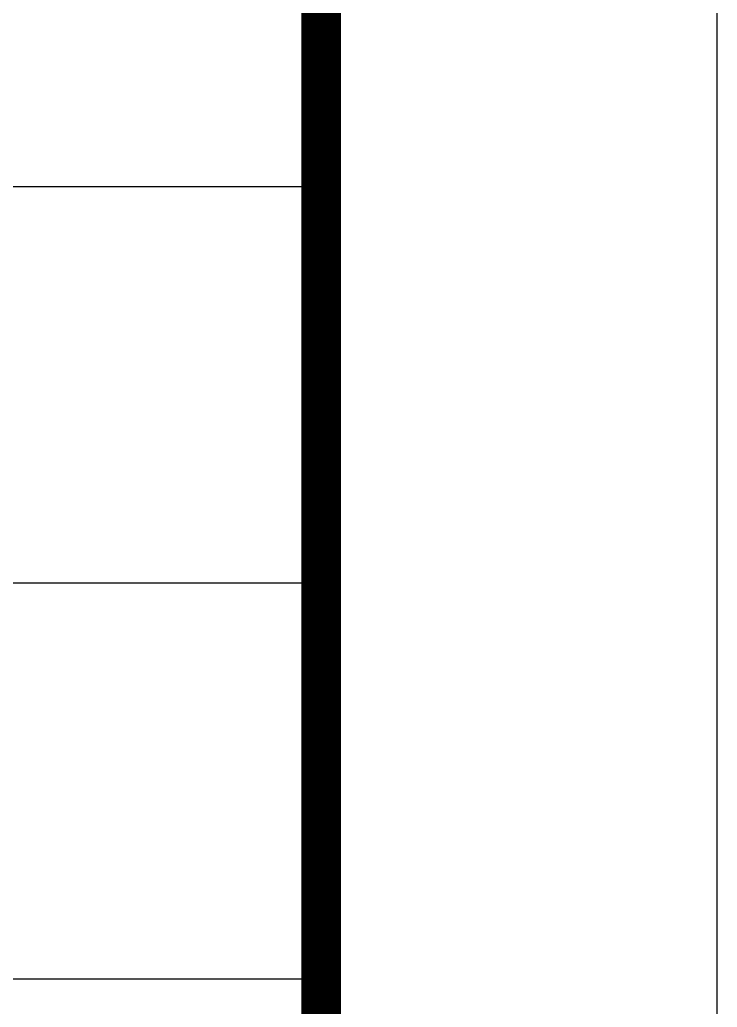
# Model space of a CAD drawing. Extents: x 126592 to 186958, y 280170 to 492839.
# Drawn here: x 185197 to 186958, y 338099 to 340591 of the extents above; entities that cross this region are included whole.
import ezdxf

# ---------------------------------------------------------------- set-up
doc = ezdxf.new("R2010")
doc.units = 0
doc.header["$LTSCALE"] = 1000
doc.header["$MEASUREMENT"] = 0
for name, color, linetype in [('TH_TITLE', 7, 'Continuous'), ('TK', 126, 'Continuous'), ('TWT_TITLE', 7, 'Continuous')]:
    doc.layers.add(name, color=color, linetype=linetype)

# ---------------------------------------------------------------- blocks, each defined once
blk = doc.blocks.new('gfdyrte')
at = {"layer": 'TK'}
for p, q in [((378607.5, -111464.4), (388807.5, -111464.4)), ((378607.5, -112964.4), (388807.5, -112964.4)), ((378607.5, -114464.4), (388807.5, -114464.4))]:
    blk.add_line(p, q, dxfattribs=at)
blk.add_lwpolyline([(301207.5, -138465), (390307.5, -138465), (390307.5, -75465), (301207.5, -75465)], close=True, dxfattribs=at)
at = {"layer": 'TK', "const_width": 150}
for points in [[(304957.5, -136965), (388807.5, -136965), (388807.5, -76965), (304957.5, -76965)], [(378607.5, -76965), (388807.5, -76965), (388807.5, -136964.4), (378607.5, -136964.4)]]:
    blk.add_lwpolyline(points, close=True, dxfattribs=at)

msp = doc.modelspace()

# ---------------------------------------------------------------- linework, layer by layer
at = {"layer": 'TH_TITLE'}
msp.add_lwpolyline([(127557.9, 322169.6), (186957.9, 322169.6), (186957.9, 364169.6), (127557.9, 364169.6)], close=True, dxfattribs=at)
at = {"layer": 'TH_TITLE', "const_width": 100}
msp.add_lwpolyline([(130057.9, 323169.6), (185957.9, 323169.6), (185957.9, 363169.6), (130057.9, 363169.6)], close=True, dxfattribs=at)
at = {"layer": 'TWT_TITLE'}
msp.add_lwpolyline([(127557.9, 322169.6), (186957.9, 322169.6), (186957.9, 364169.6), (127557.9, 364169.6)], close=True, dxfattribs=at)
at = {"layer": 'TWT_TITLE', "const_width": 100}
msp.add_lwpolyline([(130057.9, 323169.6), (185957.9, 323169.6), (185957.9, 363169.6), (130057.9, 363169.6)], close=True, dxfattribs=at)

# ---------------------------------------------------------------- block references
at = {"xscale": 0.6666666666278616, "yscale": 0.6666666666860692, "zscale": 0.6666666666569654}
msp.add_blockref('gfdyrte', (-73247.1, 414479.6), dxfattribs=at)

doc.saveas('drawing.dxf')
